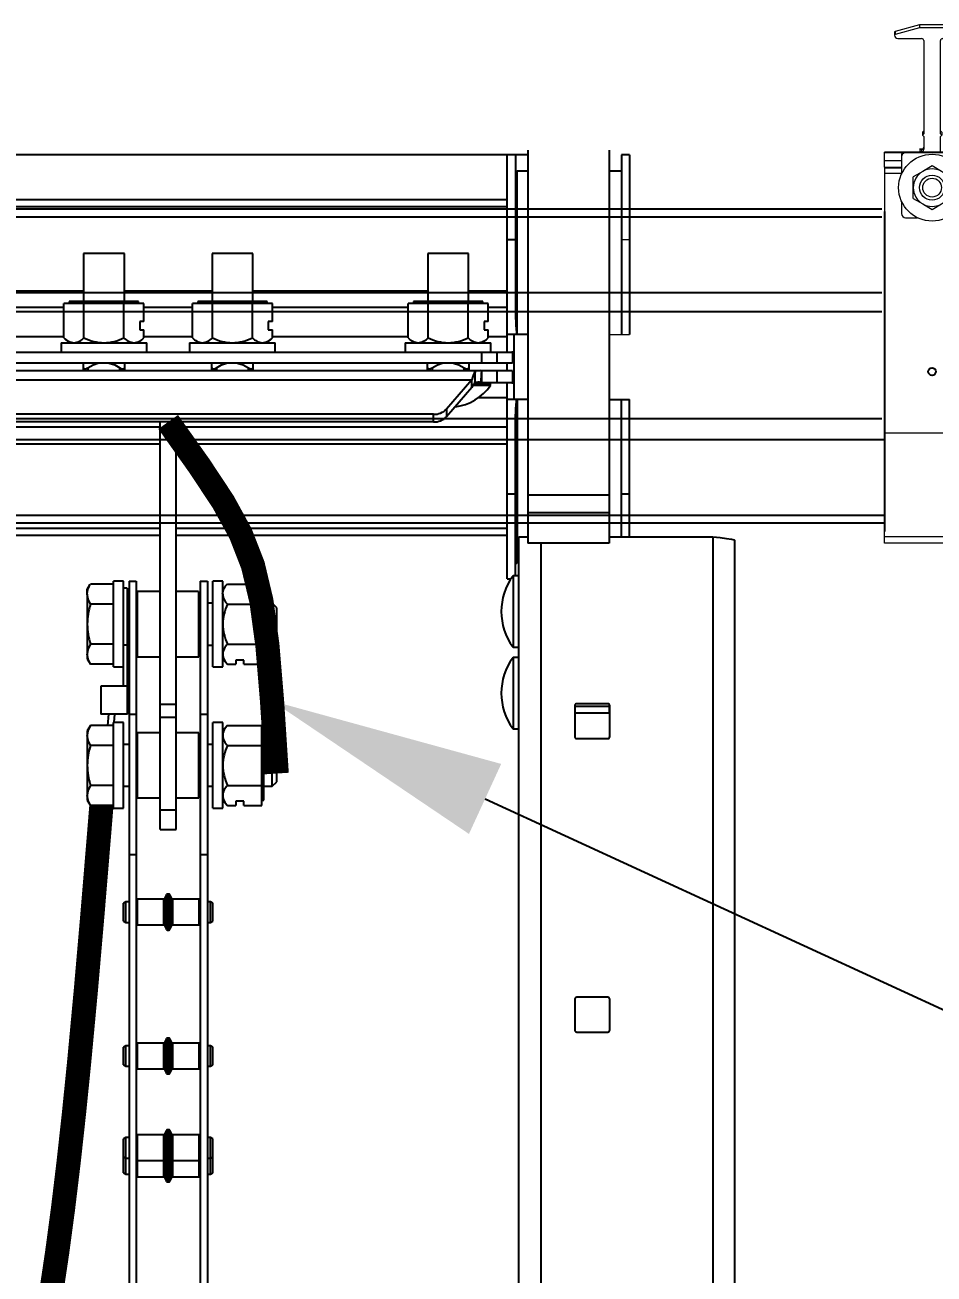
# Model space of a CAD drawing. Header units: feet. Extents: x 0.3 to 98.5, y -18.6 to 31.5.
# Drawn here: x 50.095 to 50.766, y -5.965 to -5.043 of the extents above; entities that cross this region are included whole.
import ezdxf
from ezdxf import colors
from ezdxf.entities.mleader import LeaderData, LeaderLine
from ezdxf.lldxf.tags import DXFTag
from ezdxf.math import Vec2, Vec3

# ---------------------------------------------------------------- set-up
doc = ezdxf.new("R2010")
doc.units = ezdxf.units.FT
doc.header["$MEASUREMENT"] = 0
for name, color, linetype in [('DETL-RACK-FADE', 8, 'Continuous'), ('G-ANNO-TEXT', 1, 'Continuous'), ('PV-CABL-G2', 104, 'G2')]:
    doc.layers.add(name, color=color, linetype=linetype)
doc.styles.add('NEI-A', font='arial.ttf')
tags = doc.linetypes.add('G2', pattern='A,0.176989,-0.056821,["G2",NEI-A,S=0.1,R=0,X=0,Y=-0.05],-0.243179,0.176989', length=0.653978).pattern_tags.tags
tags[6] = DXFTag(74, 10)

# ---------------------------------------------------------------- blocks, each defined once
blk = doc.blocks.new('CLAMP')
at = {"color": 3, "linetype": 'Continuous', "lineweight": 15}
for p, q in [((-0.01439587906901707, 0.1298962130334331), (-0.01439587906901707, 0.1287449907478617)), ((-0.004798626367520598, 0.1326443036068738), (-0.01417172662998567, 0.1301865137858691)), ((-0.004798626367520598, 0.1314930813212918), (-0.01417172662998567, 0.1290352915338548)), ((-0.01417172662998567, 0.1301865137858691), (-0.01417172662998567, 0.1290352915338548)), ((-0.004798626367520598, 0.1326443036068738), (-0.004798626367520598, 0.1314930813212918)), ((0.004798626333975875, 0.1326443036068738), (-0.004798626367520598, 0.1326443036068738)), ((0.004798626333975875, 0.1314930813212918), (-0.004798626367520598, 0.1314930813212918)), ((0.004798626333975875, 0.1326443036068738), (0.004798626333975875, 0.1314930813212918)), ((0.01417172659643384, 0.1301865137858691), (0.004798626333975875, 0.1326443036068738)), ((0.01417172659643384, 0.1290352915338548), (0.004798626333975875, 0.1314930813212918)), ((0.01417172659643384, 0.1301865137858691), (0.01417172659643384, 0.1290352915338548)), ((0.01439587903547235, 0.1298962130334331), (0.01439587903547235, 0.1287449907478617)), ((-0.01311624537995115, 0.127466574984636), (-0.003998855286706515, 0.127466574984636)), ((-0.003199084239422945, 0.1266675651116387), (-0.003199084239422945, 0.09098773627755463)), ((0.003199084239422945, 0.1242129183640124), (0.003199084239422945, 0.1266675651116387)), ((0.00399885528669941, 0.127466574984636), (0.01311624534640643, 0.127466574984636)), ((0.003199084239422944, 0.09098773624404183), (0.003199084239422945, 0.1242129183640124)), ((-0.003710937708337525, 0.09162684573262325), (-0.003698954095273876, 0.09163956448314892)), ((-0.003710937708337525, 0.09162684573262325), (-0.003710937708337525, 0.0904763699588429)), ((-0.003199084239422945, 0.09098773627755463), (-0.003710937708337525, 0.0904763699588429)), ((-0.003199084239422945, 0.09213895856312782), (-0.003698954095273876, 0.09163956448314892)), ((0.003199084205878222, 0.09213895856312782), (0.003698954061729154, 0.09163956448314892)), ((0.003199084205878222, 0.09098773627755463), (0.003710937674792802, 0.0904763699588429)), ((0.003710937674792802, 0.09162684573262325), (0.003698954061729154, 0.09163956448314892)), ((0.003710937674792802, 0.09162684573262325), (0.003710937674792802, 0.0904763699588429)), ((-0.003710937708337525, 0.0904763699588429), (-0.003199084239422945, 0.08996500367367943)), ((-0.003199084239422945, 0.08996500367367943), (-0.003199084239422945, 0.08509190809895273)), ((0.003710937674792802, 0.0904763699588429), (0.003199084205878222, 0.08996500367367943)), ((0.003199084239422945, 0.0839094949473349), (0.003199084239422944, 0.08996500370719224)), ((-0.01823478013619351, 0.08077331040825442), (-0.01823478013619351, 0.0839094949473349)), ((-0.0117214446394307, 0.082809807811282), (-0.0117214446394307, 0.08213670027835107)), ((-0.0117214446394307, 0.08213670027835107), (-0.0117214446394307, 0.07551346538764392)), ((-0.007181590635912727, 0.0839094949473349), (-0.01021542018382959, 0.08373198649400848)), ((-0.01021542018382959, 0.0839094949473349), (-0.01021542018382959, 0.08373198649400848)), ((-0.003548296680495611, 0.08509710985918062), (-0.004861600470757566, 0.08509710985918062)), ((-0.003549628450290498, 0.08509589193335643), (-0.004861600470757566, 0.08509589193335643)), ((-0.004861600470757566, 0.08479470389906574), (-0.00414776108799586, 0.08483907472967012)), ((-0.00414776108799586, 0.08408700340066133), (-0.004861600470757566, 0.08404523685576137)), ((-0.00414776108799586, 0.08483907472967012), (-0.00414776108799586, 0.08408700340066133)), ((0.01021542015028487, 0.08373198649400848), (0.007181590602368004, 0.0839094949473349)), ((0.01021542015028487, 0.0839094949473349), (0.01021542015028487, 0.08373198649400848)), ((0.01172144463941649, 0.082809807811282), (0.01172144463941649, 0.08213670027835107)), ((0.01172144463941649, 0.07551346538764392), (0.01172144463941649, 0.08213670027835107)), ((0.01823478013619351, 0.08077331040825442), (0.01823478013619351, 0.0839094949473349)), ((-0.01823478013619351, 0.0782353062522283), (-0.01823478013619351, 0.08077331040825442)), ((-0.01823478013619351, 0.08077331040825442), (-0.0117214446394307, 0.08077331040825442)), ((-0.01823478013619351, 0.0782353062522283), (-0.01823478013619351, 0.07778579264175)), ((-0.01823478013619351, 0.0782353062522283), (-0.0117214446394307, 0.0782353062522283)), ((-0.01823478013619351, 0.07778579264175), (-0.01823478013619351, 0.07583831357466764)), ((-0.0117214446394307, 0.07778579264175), (-0.01823478013619351, 0.07778579264175)), ((-0.003595770690420608, 0.07660791066810546), (-0.007191541364054643, 0.07453189148976946)), ((-1.677236127761716e-11, 0.0786839298128843), (-0.003595770690420608, 0.07660791066810546)), ((0.003595770656861674, 0.07660791066810546), (-1.677236127761716e-11, 0.0786839298128843)), ((0.007191541364047538, 0.07453189148976946), (0.003595770656861674, 0.07660791066810546)), ((0.01172144463941649, 0.08077331040825442), (0.01823478013619351, 0.08077331040825442)), ((0.01172144463941649, 0.0782353062522283), (0.01823478013619351, 0.0782353062522283)), ((0.01823478013619351, 0.07778579264175), (0.01172144463941649, 0.07778579264175)), ((0.01823478013619351, 0.0782353062522283), (0.01823478013619351, 0.08077331040825442)), ((0.01823478013619351, 0.0782353062522283), (0.01823478013619351, 0.07778579264175)), ((0.01823478013619351, 0.07778579264175), (0.01823478013619351, 0.07583831357466764)), ((-0.01823478013619351, 0.07583831357466764), (-0.01823478013619351, -0.02358258059671314)), ((-0.0117214446394307, 0.07583831357466764), (-0.01823478013619351, 0.07583831357466764)), ((-0.007191541364054643, 0.07037985313309925), (-0.007191541364054643, 0.07453189148976946)), ((0.007191541364047538, 0.07037985313309925), (0.007191541364047538, 0.07453189148976946)), ((0.01823478013619351, 0.07583831357466764), (0.01172144463941649, 0.07583831357466764)), ((0.01823478013619351, 0.07583831357466764), (0.01823478013619351, -0.02358258059671314)), ((-0.007191541364054643, 0.06622781480998441), (-0.007191541364054643, 0.07037985313309925)), ((0.007191541364047538, 0.06622781480998441), (0.007191541364047538, 0.07037985313309925)), ((-0.0117214446394307, 0.0652462409121135), (-0.0117214446394307, 0.06046379805403035)), ((-0.007191541364054643, 0.06622781480998441), (-0.003595770690420608, 0.06415179563165019)), ((-0.003595770690420608, 0.06415179563165019), (-1.677236127761716e-11, 0.06207577645331419)), ((-1.677236127761716e-11, 0.06207577645331419), (0.003595770656861674, 0.06415179563165019)), ((0.003595770656861674, 0.06415179563165019), (0.007191541364047538, 0.06622781480998441)), ((0.01172144463941649, 0.06046379805403035), (0.01172144463941649, 0.0652462409121135)), ((-0.01012190251133305, 0.05886577834159468), (-0.005583217748810654, 0.05886577834159468)), ((0.005583217748817759, 0.05886577834159468), (0.01012190251132594, 0.05886577834159468)), ((0.01823478013619351, -0.02358258059671314), (-0.01823478013619351, -0.02358258059671314)), ((-0.01823478013619351, -0.06326747562251), (-0.01823478013619351, -0.02358258059671314)), ((0.01823478013619351, -0.06326747562251), (0.01823478013619351, -0.02358258059671314)), ((0.01823478013619351, -0.06326747562251), (-0.01823478013619351, -0.06326747562251)), ((-0.01823478013619351, -0.06573478283980094), (-0.01823478013619351, -0.06326747562251)), ((0.01823478013619351, -0.06573478283980094), (-0.01823478013619351, -0.06573478283980094)), ((0.01823478013619351, -0.06573478283980094), (0.01823478013619351, -0.06326747562251))]:
    blk.add_line(p, q, dxfattribs=at)
at = {"color": 3}
for p, q in [((-0.01823478013619351, 0.0839094949473349), (0.01823478013619351, 0.0839094949473349)), ((-0.01823478013619351, 0.06120492388741638), (-0.01823478013619351, -0.06120492388741638))]:
    blk.add_line(p, q, dxfattribs=at)
at = {"color": 3, "linetype": 'Continuous', "lineweight": 15}
for radius in [0.01279633693693193, 0.004798626351348265, 0.003598969763508833]:
    blk.add_circle((-1.677236127761716e-11, 0.07037985313309925), radius, dxfattribs=at)
at = {"color": 3}
blk.add_circle((0, 0), 0.001468251009832691, dxfattribs=at)
at = {"color": 3, "linetype": 'Continuous', "lineweight": 15}
for centre, radius, start, end in [((-0.01409569419036316, 0.1298961174420832), 0.0003001849005565807, 104.6720091426993, 179.9817583273999), ((0.01409569415680423, 0.1298961174420832), 0.0003001849005603722, 0.01824167080079556, 75.32799085330021), ((-0.01409569419036316, 0.1287448951565118), 0.0003001849005798663, 104.6720091452997, 179.9817583237994), ((-0.01311685405767449, 0.128745599995975), 0.001279025164742439, 180.0272924107003, 270.0272664350998), ((-0.003998474867319857, 0.1266671843231819), 0.0007993907279524112, 0.02729241099994475, 90.02726643579999), ((0.003998474867312751, 0.1266671843231819), 0.0007993907279628461, 89.97273356550035, 179.972707589), ((0.01311685402411555, 0.128745599995975), 0.001279025164714322, 269.9727335644997, 359.9727075900991), ((0.01409569415680423, 0.1287448951565118), 0.0003001849005614123, 0.01824167260012449, 75.32799085369959), ((-0.01033500993772307, 0.08289541565966196), 0.001389075205851073, 133.1103241237991, 183.5333432729001), ((-0.01012276951050595, 0.0821359982573), 0.001598675271910271, 93.32241776470013, 179.9748391512997), ((-0.004206123688323515, 0.08509235032221696), 0.001007039541364204, 273.3224177638996, 359.9748391507998), ((0.01012276951051305, 0.0821359982573), 0.001598675271928054, 0.02516084899986749, 86.6775822356), ((0.0101859501635424, 0.08283448584924358), 0.001535692774013485, 359.0792370251004, 44.42826549430035), ((-1.677236127761716e-11, 0.07037985313309925), 0.007191541358559756, 119.9999999999995, 180), ((-1.677236127761716e-11, 0.07037985313309925), 0.007191541358559756, 60.00000000000048, 119.9999999999995), ((-1.677236127761716e-11, 0.07037985313309925), 0.007191541358563615, 0, 60.00000000000048), ((-1.677236127761716e-11, 0.07037985313309925), 0.007191541358554086, 180, 239.9999999999004), ((-1.677236127761716e-11, 0.07037985313309925), 0.007191541358563615, 299.9999999999994, 0), ((-1.677236127761716e-11, 0.07037985313309925), 0.007191541358554992, 239.9999999999004, 299.9999999999994), ((-0.01012266338362977, 0.06046455963093678), 0.001598781455914351, 180.0272924109999, 270.0272664354999), ((0.01012266335008505, 0.06046455963093678), 0.001598781455935221, 269.9727335655003, 359.9727075887004)]:
    blk.add_arc(centre, radius, start, end, dxfattribs=at)
blk.add_ellipse((-0.004206669824004194, 0.08590663954596067), major_axis=(0, 0.001069394072090679), ratio=0.9422023292000001, start_param=3.200091272179716, end_param=4.712388980384703, dxfattribs=at)

msp = doc.modelspace()

# ---------------------------------------------------------------- linework, layer by layer
for p, q in [((50.46644343944826, -5.135123599633156), (50.46644343944826, -5.425338778460928)), ((50.52665506930147, -5.135123599633156), (50.52665506930147, -5.425338778460928)), ((49.93556974147808, -5.13837338430822), (50.46644343944826, -5.13837338430822)), ((50.45741169842029, -5.13867722334693), (50.45139055498509, -5.13867722334693)), ((50.45139055498509, -5.283553825228468), (50.45139055498509, -5.13867722334693)), ((50.45741169842029, -5.13867722334693), (50.45741169842029, -5.256900171772452)), ((50.54170795376464, -5.13867722334693), (50.53568681032943, -5.13867722334693)), ((50.53568681032943, -5.13867722334693), (50.53568681032943, -5.271142702360843)), ((50.54170795376464, -5.13867722334693), (50.54170795376464, -5.271142702360843)), ((50.46644343944826, -5.150719622343017), (50.45861593400738, -5.150719622343017)), ((50.45861593400738, -5.271142702360843), (50.45861593400738, -5.150719622343017)), ((50.53568681032943, -5.150719622343017), (50.52665506930147, -5.150719622343017)), ((49.95062262594124, -5.171629917993807), (50.45139055498509, -5.171629917993807)), ((49.95062262594124, -5.176629950082651), (50.45139055498509, -5.176629950082651)), ((50.45741169842029, -5.201297334436866), (50.45139055498509, -5.201297334436866)), ((50.13854297663922, -5.211431460681363), (50.13854297663922, -5.246953007917067)), ((50.16864878006575, -5.211431460681363), (50.13854297663922, -5.211431460681363)), ((50.16864878006575, -5.246953007917067), (50.16864878006575, -5.211431460681363)), ((50.2333644066106, -5.211431460681363), (50.2333644066106, -5.246953007917067)), ((50.26347021003714, -5.211431460681363), (50.2333644066106, -5.211431460681363)), ((50.26347021003714, -5.246953007917067), (50.26347021003714, -5.211431460681363)), ((50.39266441218255, -5.211431460681363), (50.39266441218255, -5.246953007917067)), ((50.42277022135912, -5.211431460681363), (50.39266441218255, -5.211431460681363)), ((50.42277022135912, -5.246953007917067), (50.42277022135912, -5.211431460681363)), ((50.0093487744938, -5.239052474156246), (50.13854297663922, -5.239052474156246)), ((50.1280179860133, -5.246953007917067), (50.1280179860133, -5.248446214389769)), ((50.17917377069168, -5.246953007917067), (50.1280179860133, -5.246953007917067)), ((50.16864878006575, -5.239052474156246), (50.2333644066106, -5.239052474156246)), ((50.17917377069168, -5.248446214389769), (50.17917377069168, -5.246953007917067)), ((50.22283941598468, -5.246953007917067), (50.22283941598468, -5.248446214389769)), ((50.27399520066306, -5.246953007917067), (50.22283941598468, -5.246953007917067)), ((50.26347021003714, -5.239052474156246), (50.39266441218255, -5.239052474156246)), ((50.27399520066306, -5.248446214389769), (50.27399520066306, -5.246953007917067)), ((50.38213942155663, -5.246953007917067), (50.38213942155663, -5.248446214389769)), ((50.43329521198505, -5.246953007917067), (50.38213942155663, -5.246953007917067)), ((50.42277022135912, -5.239052474156246), (50.45139055498509, -5.239052474156246)), ((50.43329521198505, -5.248446214389769), (50.43329521198505, -5.246953007917067)), ((50.02383067472812, -5.251123583077256), (50.12406106490484, -5.251123583077256)), ((50.12406106490484, -5.273735069717942), (50.12406106490484, -5.248446214389769)), ((50.18313068030007, -5.248446214389769), (50.12406106490484, -5.248446214389769)), ((50.13882847162867, -5.273735069717942), (50.13882847162867, -5.248446214389769)), ((50.16836327932627, -5.273735069717942), (50.16836327932627, -5.248446214389769)), ((50.18313068030007, -5.26169289784824), (50.18313068030007, -5.248446214389769)), ((50.18313068030007, -5.251123583077256), (50.2188825063763, -5.251123583077256)), ((50.2188825063763, -5.273735069717942), (50.2188825063763, -5.248446214389769)), ((50.2779521160215, -5.248446214389769), (50.2188825063763, -5.248446214389769)), ((50.23364990160006, -5.273735069717942), (50.23364990160006, -5.248446214389769)), ((50.26318471504771, -5.273735069717942), (50.26318471504771, -5.248446214389769)), ((50.2779521160215, -5.26169289784824), (50.2779521160215, -5.248446214389769)), ((50.2779521160215, -5.251123583077256), (50.3781825061982, -5.251123583077256)), ((50.3781825061982, -5.273735069717942), (50.3781825061982, -5.248446214389769)), ((50.43725212159342, -5.248446214389769), (50.3781825061982, -5.248446214389769)), ((50.39294990717199, -5.273735069717942), (50.39294990717199, -5.248446214389769)), ((50.42248472061964, -5.273735069717942), (50.42248472061964, -5.248446214389769)), ((50.43725212159342, -5.26169289784824), (50.43725212159342, -5.248446214389769)), ((50.43725212159342, -5.251123583077256), (50.45139055498509, -5.251123583077256)), ((50.18313068030007, -5.26169289784824), (50.18012009995742, -5.26169289784824)), ((50.18012009995742, -5.26169289784824), (50.18012009995742, -5.267714097346284)), ((50.2779521160215, -5.26169289784824), (50.2749415299288, -5.26169289784824)), ((50.2749415299288, -5.26169289784824), (50.2749415299288, -5.267714097346284)), ((50.43725212159342, -5.26169289784824), (50.43424153550075, -5.26169289784824)), ((50.43424153550075, -5.26169289784824), (50.43424153550075, -5.267714097346284)), ((50.02383067472812, -5.272742840797559), (50.12406106490484, -5.272742840797559)), ((50.12406106490484, -5.273735069717942), (50.1280179860133, -5.277347924542589)), ((50.17917377069168, -5.277347924542589), (50.18313068030007, -5.273735069717942)), ((50.18012009995742, -5.267714097346284), (50.18313068030007, -5.267714097346284)), ((50.18313068030007, -5.273735069717942), (50.18313068030007, -5.267714097346284)), ((50.18313068030007, -5.272742840797559), (50.2188825063763, -5.272742840797559)), ((50.2188825063763, -5.273735069717942), (50.22283941598468, -5.277347924542589)), ((50.27399520066306, -5.277347924542589), (50.2779521160215, -5.273735069717942)), ((50.2749415299288, -5.267714097346284), (50.2779521160215, -5.267714097346284)), ((50.2779521160215, -5.273735069717942), (50.2779521160215, -5.267714097346284)), ((50.2779521160215, -5.272742840797559), (50.3781825061982, -5.272742840797559)), ((50.3781825061982, -5.273735069717942), (50.38213942155663, -5.277347924542589)), ((50.43329521198505, -5.277347924542589), (50.43725212159342, -5.273735069717942)), ((50.43424153550075, -5.267714097346284), (50.43725212159342, -5.267714097346284)), ((50.43725212159342, -5.273735069717942), (50.43725212159342, -5.267714097346284)), ((50.43725212159342, -5.272742840797559), (50.45139055498509, -5.272742840797559)), ((50.46644343944826, -5.271142702360843), (50.45139055498509, -5.271142702360843)), ((50.45620746858325, -5.271142702360843), (50.45620746858325, -5.319312071218814)), ((50.45512803175653, -5.284573184251647), (49.9468851491698, -5.284573184251647)), ((50.12197273843123, -5.277347924542589), (50.12197273843123, -5.284573184251647)), ((50.12197273843123, -5.277347924542589), (50.1852190125237, -5.277347924542589)), ((50.1852190125237, -5.284573184251647), (50.1852190125237, -5.277347924542589)), ((50.21679417415265, -5.277347924542589), (50.21679417415265, -5.284573184251647)), ((50.21679417415265, -5.277347924542589), (50.28004043674506, -5.277347924542589)), ((50.28004043674506, -5.284573184251647), (50.28004043674506, -5.277347924542589)), ((50.37609416822453, -5.277347924542589), (50.37609416822453, -5.284573184251647)), ((50.37609416822453, -5.277347924542589), (50.43934044231701, -5.277347924542589)), ((50.43252420703752, -5.292492256125417), (50.43252420703752, -5.284573184251647)), ((50.43934044231701, -5.284573184251647), (50.43934044231701, -5.277347924542589)), ((50.44361114283724, -5.284573184251647), (50.44361114283724, -5.292492256125417)), ((50.45512803175653, -5.283553825228468), (50.45512803175653, -5.292492256125417)), ((50.45512803175653, -5.292492256125417), (49.9468851491698, -5.292492256125417)), ((50.13842255365552, -5.297962743143115), (50.13842255365552, -5.292492256125417)), ((50.16876919729943, -5.292492256125417), (50.16876919729943, -5.297962743143115)), ((50.2332439836269, -5.297962743143115), (50.2332439836269, -5.292492256125417)), ((50.26359063302084, -5.292492256125417), (50.26359063302084, -5.297962743143115)), ((50.39254398344882, -5.297962743143115), (50.39254398344882, -5.292492256125417)), ((50.42289063284277, -5.292492256125417), (50.42289063284277, -5.297962743143115)), ((50.45139055498509, -5.297962743143115), (50.45139055498509, -5.292492256125417)), ((50.45512803175653, -5.297962743143115), (49.9468851491698, -5.297962743143115)), ((50.14179440294927, -5.295851006839376), (50.14179440294927, -5.297962743143115)), ((50.1653973537557, -5.297962743143115), (50.1653973537557, -5.295851006839376)), ((50.23661583292068, -5.295851006839376), (50.23661583292068, -5.297962743143115)), ((50.26021878372708, -5.297962743143115), (50.26021878372708, -5.295851006839376)), ((50.39591583274258, -5.295851006839376), (50.39591583274258, -5.297962743143115)), ((50.41951878354899, -5.297962743143115), (50.41951878354899, -5.295851006839376)), ((50.43252420703752, -5.306584900550599), (50.43252420703752, -5.297962743143115)), ((50.44361114283724, -5.297962743143115), (50.44361114283724, -5.306584900550599)), ((50.45512803175653, -5.297962743143115), (50.45512803175653, -5.307675470882646)), ((49.97677034675225, -5.304755301215842), (50.42524283992413, -5.304755301215842)), ((50.42524283992413, -5.304755301215842), (50.4064695620436, -5.326297241090066)), ((50.42524283992413, -5.310412072118519), (50.4064695620436, -5.331954011992744)), ((50.42524283992413, -5.310412072118519), (50.42524283992413, -5.304755301215842)), ((50.43902736440951, -5.308945090118092), (50.42625298307865, -5.308945090118092)), ((50.43902736440951, -5.307769969833403), (50.42702958281026, -5.307769969833403)), ((50.43198981028159, -5.306584900550599), (50.45512803175653, -5.306584900550599)), ((50.43902736440951, -5.308945090118092), (50.43902736440951, -5.307769969833403)), ((50.45139055498509, -5.451777663795925), (50.45139055498509, -5.307675470882646)), ((50.43030724653019, -5.317711932782098), (50.45139055498509, -5.317711932782098)), ((50.46644343944826, -5.319312071218814), (50.45139055498509, -5.319312071218814)), ((50.45861593400738, -5.319312071218814), (50.45861593400738, -5.439735264799836)), ((50.52665506930147, -5.319312071218814), (50.54170795376464, -5.319312071218814)), ((50.53568681032943, -5.420621224030642), (50.53568681032943, -5.319312071218814)), ((50.54170795376464, -5.420621224030642), (50.54170795376464, -5.319312071218814)), ((50.39696289687207, -5.330165782722549), (50.00505028980431, -5.330165782722549)), ((50.39696289687207, -5.335822555062732), (50.39696289687207, -5.330165782722549)), ((50.4064695620436, -5.326297241090066), (50.4064695620436, -5.331954011992744)), ((49.95062262594124, -5.339331304065594), (50.19498542977786, -5.339331304065594)), ((50.39696289687207, -5.335822555062732), (50.00505028980431, -5.335822555062732)), ((50.19498542977786, -5.636710023163888), (50.19498542977786, -5.335822555062732)), ((50.20702775114847, -5.636710023163888), (50.20702775114847, -5.335822555062732)), ((50.20702775114847, -5.339331304065594), (50.45139055498509, -5.339331304065594)), ((50.45741169842029, -5.449513665126991), (50.45741169842029, -5.333554713932889)), ((49.95062262594124, -5.351899770891874), (50.19498542977786, -5.351899770891874)), ((50.20702775114847, -5.351899770891874), (50.45139055498509, -5.351899770891874)), ((50.45741169842029, -5.389157552705981), (50.45139055498509, -5.389157552705981)), ((50.46644343944826, -5.389689839199063), (50.52665506930147, -5.389689839199063)), ((50.54170795376464, -5.389157552705981), (50.53568681032943, -5.389157552705981)), ((50.52665506930147, -5.403008186781662), (50.46644343944826, -5.403008186781662)), ((49.95062262594124, -5.414322294965471), (50.19498542977786, -5.414322294965471)), ((49.95062262594124, -5.419528278934122), (50.19498542977786, -5.419528278934122)), ((50.20702775114847, -5.414322294965471), (50.45139055498509, -5.414322294965471)), ((50.20702775114847, -5.419528278934122), (50.45139055498509, -5.419528278934122)), ((50.4599405983282, -5.974528034272868), (50.4599405983282, -5.420621224030642)), ((50.4599405983282, -5.420621224030642), (50.46644343944826, -5.420621224030642)), ((50.52665506930147, -5.420621224030642), (50.60309972655814, -5.420621224030642)), ((50.60309972655814, -5.420621224030642), (50.60309972655814, -6.008230833927433)), ((50.61935684085834, -6.018197667215157), (50.61935684085834, -5.42332210461138)), ((50.52665506930147, -5.425338778460928), (50.46644343944826, -5.425338778460928)), ((50.47619774137858, -5.425338778460928), (50.47619774137858, -5.975359187461862)), ((50.45861593400738, -5.439735264799836), (50.4599405983282, -5.439735264799836)), ((50.4599405983282, -5.449513665126991), (50.45564870317885, -5.449513665126991)), ((50.45564870317885, -5.449513665126991), (50.45564870317885, -5.502210914884614)), ((50.14327317100247, -5.455593417231778), (50.14098864758348, -5.459550354152828)), ((50.14098864758348, -5.459550354152828), (50.14098864758348, -5.462977152218883)), ((50.16073346583988, -5.455593417231778), (50.14360576748543, -5.455593417231778)), ((50.16795885636224, -5.453505079258095), (50.16073346583988, -5.453505079258095)), ((50.16073346583988, -5.51675140797591), (50.16073346583988, -5.453505079258095)), ((50.17075726320563, -5.458635215952137), (50.16762625987928, -5.458635215952137)), ((50.16795885636224, -5.530910517056045), (50.16795885636224, -5.453505079258095)), ((50.17108985968859, -5.551623227127996), (50.17108985968859, -5.458635215952137)), ((50.17208605900817, -5.453516721641533), (50.1773012315328, -5.453516721641533)), ((50.17208605900817, -5.453516721641533), (50.17208605900817, -6.686502289827382)), ((50.1773012315328, -5.453516721641533), (50.1773012315328, -6.688090841943504)), ((50.22471194939352, -5.453516721641533), (50.2299271276682, -5.453516721641533)), ((50.22471194939352, -5.453516721641533), (50.22471194939352, -6.688860277131463)), ((50.2299271276682, -5.453516721641533), (50.2299271276682, -6.687413812693546)), ((50.24127972083648, -5.453505079258095), (50.23405433031412, -5.453505079258095)), ((50.23405433031412, -5.51675140797591), (50.23405433031412, -5.453505079258095)), ((50.24455981961469, -5.455593417231778), (50.24094712435352, -5.459550354152828)), ((50.24127972083648, -5.51675140797591), (50.24127972083648, -5.453505079258095)), ((50.24489241609766, -5.455593417231778), (50.27018128867593, -5.455593417231778)), ((50.27018128867593, -5.514663068564726), (50.27018128867593, -5.455593417231778)), ((50.27167453827391, -5.459550354152828), (50.27018128867593, -5.459550354152828)), ((50.27167453827391, -5.510706131643676), (50.27167453827391, -5.459550354152828)), ((50.45139055498509, -5.451777663795925), (50.45407454483792, -5.451777663795925)), ((50.14132124406645, -5.462977152218883), (50.14132124406645, -5.510706131643676)), ((50.1946528332949, -5.461043671313707), (50.17803442704343, -5.461043671313707)), ((50.17836702352639, -5.509212928045988), (50.17836702352639, -5.461043671313707)), ((50.22331356091698, -5.461043671313707), (50.2066951546655, -5.461043671313707)), ((50.22364615739994, -5.509212928045988), (50.22364615739994, -5.461043671313707)), ((50.16073346583988, -5.470360887205988), (50.14360576748543, -5.470360887205988)), ((50.17208605900817, -5.469665942284376), (50.17108985968859, -5.469665942284376)), ((50.17836702352639, -5.469665942284376), (50.1773012315328, -5.469665942284376)), ((50.22471194939352, -5.469665942284376), (50.22364615739994, -5.469665942284376)), ((50.23405433031412, -5.469665942284376), (50.2299271276682, -5.469665942284376)), ((50.24489241609766, -5.470360887205988), (50.27018128867593, -5.470360887205988)), ((50.27773666220879, -5.469665942284376), (50.27167453827391, -5.469665942284376)), ((50.28115668529605, -5.473085958184111), (50.27773666220879, -5.469665942284376)), ((50.27773666220879, -5.500590657075319), (50.27773666220879, -5.469665942284376)), ((50.28115668529605, -5.497170641175584), (50.28115668529605, -5.473085958184111)), ((50.27773666220879, -5.500590657075319), (50.28115668529605, -5.497170641175584)), ((50.16073346583988, -5.499895712153707), (50.14360576748543, -5.499895712153707)), ((50.16795885636224, -5.500435798569308), (50.17108985968859, -5.500435798569308)), ((50.17108985968859, -5.500590657075319), (50.17208605900817, -5.500590657075319)), ((50.1773012315328, -5.500590657075319), (50.17836702352639, -5.500590657075319)), ((50.22364615739994, -5.500590657075319), (50.22471194939352, -5.500590657075319)), ((50.2299271276682, -5.500590657075319), (50.23405433031412, -5.500590657075319)), ((50.24489241609766, -5.499895712153707), (50.27018128867593, -5.499895712153707)), ((50.27167453827391, -5.500590657075319), (50.27773666220879, -5.500590657075319)), ((50.45564870317885, -5.502210914884614), (50.4599405983282, -5.502210914884614)), ((50.14132124406645, -5.510706131643676), (50.14360576748543, -5.514663068564726)), ((50.16073346583988, -5.514663068564726), (50.14360576748543, -5.514663068564726)), ((50.17836702352639, -5.509212928045988), (50.19498542977786, -5.509212928045988)), ((50.20702775114847, -5.509212928045988), (50.22364615739994, -5.509212928045988)), ((50.24127972083648, -5.510706131643676), (50.24489241609766, -5.514663068564726)), ((50.24489241609766, -5.514663068564726), (50.25091357678296, -5.514663068564726)), ((50.25693473746828, -5.511652469534457), (50.25091357678296, -5.511652469534457)), ((50.25091357678296, -5.511652469534457), (50.25091357678296, -5.514663068564726)), ((50.25693473746828, -5.514663068564726), (50.25693473746828, -5.511652469534457)), ((50.25693473746828, -5.514663068564726), (50.27018128867593, -5.514663068564726)), ((50.27018128867593, -5.510706131643676), (50.27167453827391, -5.510706131643676)), ((50.4599405983282, -5.509725319417852), (50.45564870317885, -5.509725319417852)), ((50.45564870317885, -5.509725319417852), (50.45564870317885, -5.56242245561228)), ((50.16073346583988, -5.51675140797591), (50.16795885636224, -5.51675140797591)), ((50.23405433031412, -5.51675140797591), (50.24127972083648, -5.51675140797591)), ((50.15134045586081, -5.530910517056045), (50.15134045586081, -5.551623227127996)), ((50.17108985968859, -5.530910517056045), (50.15134045586081, -5.530910517056045)), ((50.17108985968859, -5.551623227127996), (50.15134045586081, -5.551623227127996)), ((50.15652411244342, -5.559897005725395), (50.15720031656335, -5.551623227127996)), ((50.16119509015245, -5.557808666314207), (50.1617004894817, -5.551623227127996)), ((50.1773012315328, -5.551861167890207), (50.17208605900817, -5.551861167890207)), ((50.19498542977786, -5.54431533941551), (50.20702775114847, -5.54431533941551)), ((50.2299271276682, -5.551861167890207), (50.22471194939352, -5.551861167890207)), ((50.50125334653562, -5.54533627969832), (50.50125334653562, -5.568201531197628)), ((50.52665506930147, -5.546043659070696), (50.50125334653562, -5.546043659070696)), ((50.50125334653562, -5.550657333368067), (50.52665506930147, -5.550657333368067)), ((50.52556367815193, -5.543891114768323), (50.50269842234007, -5.543891114768323)), ((50.52665506930147, -5.544389037614531), (50.52665506930147, -5.550657333368067)), ((50.52665506930147, -5.548116171510456), (50.52700873095623, -5.548116171510456)), ((50.52700873095623, -5.568201531197628), (50.52700873095623, -5.54533627969832)), ((50.14360576748543, -5.559897005725395), (50.14132124406645, -5.563853942646444)), ((50.16073346583988, -5.559897005725395), (50.14360576748543, -5.559897005725395)), ((50.16795885636224, -5.557808666314207), (50.16073346583988, -5.557808666314207)), ((50.16073346583988, -5.621054996469534), (50.16073346583988, -5.557808666314207)), ((50.16795885636224, -5.621054996469534), (50.16795885636224, -5.557808666314207)), ((50.19498542977786, -5.553795889365444), (50.20702775114847, -5.553795889365444)), ((50.24127972083648, -5.557808666314207), (50.23405433031412, -5.557808666314207)), ((50.23405433031412, -5.621054996469534), (50.23405433031412, -5.557808666314207)), ((50.24127972083648, -5.621054996469534), (50.24127972083648, -5.557808666314207)), ((50.24489241609766, -5.559897005725395), (50.24127972083648, -5.563853942646444)), ((50.24489241609766, -5.559897005725395), (50.27018128867593, -5.559897005725395)), ((50.27018128867593, -5.618966657058342), (50.27018128867593, -5.559897005725395)), ((50.14132124406645, -5.563853942646444), (50.14132124406645, -5.615009720137293)), ((50.19498542977786, -5.56534714768164), (50.17836702352639, -5.56534714768164)), ((50.17836702352639, -5.613516515102098), (50.17836702352639, -5.56534714768164)), ((50.22364615739994, -5.56534714768164), (50.20702775114847, -5.56534714768164)), ((50.22364615739994, -5.613516515102098), (50.22364615739994, -5.56534714768164)), ((50.27167453827391, -5.563853942646444), (50.27018128867593, -5.563853942646444)), ((50.27167453827391, -5.615009720137293), (50.27167453827391, -5.563853942646444)), ((50.45564870317885, -5.56242245561228), (50.4599405983282, -5.56242245561228)), ((50.50269842234007, -5.569646582564438), (50.52556367815193, -5.569646582564438)), ((50.16073346583988, -5.574664474262098), (50.14360576748543, -5.574664474262098)), ((50.17208605900817, -5.573969530777992), (50.16795885636224, -5.573969530777992)), ((50.17836702352639, -5.573969530777992), (50.1773012315328, -5.573969530777992)), ((50.22471194939352, -5.573969530777992), (50.22364615739994, -5.573969530777992)), ((50.23405433031412, -5.573969530777992), (50.2299271276682, -5.573969530777992)), ((50.24489241609766, -5.574664474262098), (50.27018128867593, -5.574664474262098)), ((50.27773666220879, -5.573969530777992), (50.27167453827391, -5.573969530777992)), ((50.28115668529605, -5.577389545240221), (50.27773666220879, -5.573969530777992)), ((50.27773666220879, -5.604894133443253), (50.27773666220879, -5.573969530777992)), ((50.28115668529605, -5.60147411610601), (50.28115668529605, -5.577389545240221)), ((50.16073346583988, -5.604199300647325), (50.14360576748543, -5.604199300647325)), ((50.16795885636224, -5.604894133443253), (50.17208605900817, -5.604894133443253)), ((50.1773012315328, -5.604894133443253), (50.17836702352639, -5.604894133443253)), ((50.22364615739994, -5.604894133443253), (50.22471194939352, -5.604894133443253)), ((50.2299271276682, -5.604894133443253), (50.23405433031412, -5.604894133443253)), ((50.24489241609766, -5.604199300647325), (50.27018128867593, -5.604199300647325)), ((50.27167453827391, -5.604894133443253), (50.27773666220879, -5.604894133443253)), ((50.27773666220879, -5.604894133443253), (50.28115668529605, -5.60147411610601)), ((50.14132124406645, -5.615009720137293), (50.14360576748543, -5.618966657058342)), ((50.17836702352639, -5.613516515102098), (50.19498542977786, -5.613516515102098)), ((50.20702775114847, -5.613516515102098), (50.22364615739994, -5.613516515102098)), ((50.24127972083648, -5.615009720137293), (50.24489241609766, -5.618966657058342)), ((50.25693473746828, -5.615956058028074), (50.25091357678296, -5.615956058028074)), ((50.25091357678296, -5.615956058028074), (50.25091357678296, -5.618966657058342)), ((50.25693473746828, -5.618966657058342), (50.25693473746828, -5.615956058028074)), ((50.27018128867593, -5.615009720137293), (50.27167453827391, -5.615009720137293)), ((50.16073346583988, -5.618966657058342), (50.14360576748543, -5.618966657058342)), ((50.16073346583988, -5.621054996469534), (50.16795885636224, -5.621054996469534)), ((50.19498542977786, -5.622259168806231), (50.20702775114847, -5.622259168806231)), ((50.23405433031412, -5.621054996469534), (50.24127972083648, -5.621054996469534)), ((50.24489241609766, -5.618966657058342), (50.25091357678296, -5.618966657058342)), ((50.25693473746828, -5.618966657058342), (50.27018128867593, -5.618966657058342)), ((50.19498542977786, -5.636710023163888), (50.20702775114847, -5.636710023163888)), ((50.17208605900817, -5.65527889161149), (50.1773012315328, -5.65527889161149)), ((50.22471194939352, -5.65527889161149), (50.2299271276682, -5.65527889161149)), ((50.16984750711927, -5.690167552616186), (50.16796891317352, -5.691130506670705)), ((50.17208605900817, -5.690167552616186), (50.16984750711927, -5.690167552616186)), ((50.16984750711927, -5.705339012864302), (50.16984750711927, -5.690167552616186)), ((50.19769243702093, -5.688271147936902), (50.17802377518507, -5.688271147936902)), ((50.17802377518507, -5.688271147936902), (50.17802377518507, -5.707235417543581)), ((50.19769243702093, -5.707235417543581), (50.19769243702093, -5.688271147936902)), ((50.19973216419843, -5.684903808108112), (50.19836037259047, -5.687845567718961)), ((50.19836037259047, -5.687845567718961), (50.19836037259047, -5.707660884198333)), ((50.19973216419843, -5.710602757372376), (50.19973216419843, -5.684903808108112)), ((50.20161308115836, -5.684478226452658), (50.20040010551802, -5.684478226452658)), ((50.20040010551802, -5.711028225464636), (50.20040010551802, -5.684478226452658)), ((50.20161308115836, -5.711028225464636), (50.20161308115836, -5.684478226452658)), ((50.20365281408588, -5.687845567718961), (50.20228102247793, -5.684903808108112)), ((50.20228102247793, -5.710602757372376), (50.20228102247793, -5.684903808108112)), ((50.20365281408588, -5.707660884198333), (50.20365281408588, -5.687845567718961)), ((50.22398941149129, -5.688271147936902), (50.20432074965545, -5.688271147936902)), ((50.20432074965545, -5.688271147936902), (50.20432074965545, -5.707235417543581)), ((50.22398941149129, -5.707235417543581), (50.22398941149129, -5.688271147936902)), ((50.23216567380704, -5.690167552616186), (50.2299271276682, -5.690167552616186)), ((50.23404427350285, -5.691130506670705), (50.23216567380704, -5.690167552616186)), ((50.23216567380704, -5.705339012864302), (50.23216567380704, -5.690167552616186)), ((50.16796891317352, -5.704375946684097), (50.16796891317352, -5.691130506670705)), ((50.23404427350285, -5.704375946684097), (50.23404427350285, -5.691130506670705)), ((50.16796891317352, -5.704375946684097), (50.16984750711927, -5.705339012864302)), ((50.16984750711927, -5.705339012864302), (50.17208605900817, -5.705339012864302)), ((50.17802377518507, -5.707235417543581), (50.19769243702093, -5.707235417543581)), ((50.19836037259047, -5.707660884198333), (50.19973216419843, -5.710602757372376)), ((50.20228102247793, -5.710602757372376), (50.20365281408588, -5.707660884198333)), ((50.20432074965545, -5.707235417543581), (50.22398941149129, -5.707235417543581)), ((50.2299271276682, -5.705339012864302), (50.23216567380704, -5.705339012864302)), ((50.23216567380704, -5.705339012864302), (50.23404427350285, -5.704375946684097)), ((50.20040010551802, -5.711028225464636), (50.20161308115836, -5.711028225464636)), ((50.50125334653562, -5.762097982431385), (50.50125334653562, -5.784963233930693)), ((50.52556367815193, -5.760652929627069), (50.50269842234007, -5.760652929627069)), ((50.52700873095623, -5.784963233930693), (50.52700873095623, -5.762097982431385)), ((50.19973216419843, -5.791194454895839), (50.19836037259047, -5.794136214506688)), ((50.19973216419843, -5.816893404160107), (50.19973216419843, -5.791194454895839)), ((50.20161308115836, -5.790768986803576), (50.20040010551802, -5.790768986803576)), ((50.20040010551802, -5.817318985815559), (50.20040010551802, -5.790768986803576)), ((50.20161308115836, -5.817318985815559), (50.20161308115836, -5.790768986803576)), ((50.20365281408588, -5.794136214506688), (50.20228102247793, -5.791194454895839)), ((50.20228102247793, -5.816893404160107), (50.20228102247793, -5.791194454895839)), ((50.16984750711927, -5.796458199403917), (50.16796891317352, -5.797421265584116)), ((50.16796891317352, -5.810666593471824), (50.16796891317352, -5.797421265584116)), ((50.17208605900817, -5.796458199403917), (50.16984750711927, -5.796458199403917)), ((50.16984750711927, -5.811629659652029), (50.16984750711927, -5.796458199403917)), ((50.19769243702093, -5.794561794724634), (50.17802377518507, -5.794561794724634)), ((50.17802377518507, -5.794561794724634), (50.17802377518507, -5.813526064331311)), ((50.19769243702093, -5.813526064331311), (50.19769243702093, -5.794561794724634)), ((50.19836037259047, -5.794136214506688), (50.19836037259047, -5.813951644549258)), ((50.20365281408588, -5.813951644549258), (50.20365281408588, -5.794136214506688)), ((50.22398941149129, -5.794561794724634), (50.20432074965545, -5.794561794724634)), ((50.20432074965545, -5.794561794724634), (50.20432074965545, -5.813526064331311)), ((50.22398941149129, -5.813526064331311), (50.22398941149129, -5.794561794724634)), ((50.23216567380704, -5.796458199403917), (50.2299271276682, -5.796458199403917)), ((50.23404427350285, -5.797421265584116), (50.23216567380704, -5.796458199403917)), ((50.23216567380704, -5.811629659652029), (50.23216567380704, -5.796458199403917)), ((50.23404427350285, -5.810666593471824), (50.23404427350285, -5.797421265584116)), ((50.16796891317352, -5.810666593471824), (50.16984750711927, -5.811629659652029)), ((50.23216567380704, -5.811629659652029), (50.23404427350285, -5.810666593471824)), ((50.16984750711927, -5.811629659652029), (50.17208605900817, -5.811629659652029)), ((50.17802377518507, -5.813526064331311), (50.19769243702093, -5.813526064331311)), ((50.19836037259047, -5.813951644549258), (50.19973216419843, -5.816893404160107)), ((50.20040010551802, -5.817318985815559), (50.20161308115836, -5.817318985815559)), ((50.20228102247793, -5.816893404160107), (50.20365281408588, -5.813951644549258)), ((50.20432074965545, -5.813526064331311), (50.22398941149129, -5.813526064331311)), ((50.2299271276682, -5.811629659652029), (50.23216567380704, -5.811629659652029)), ((50.16984750711927, -5.864206978053945), (50.16796891317352, -5.865170044234144)), ((50.16796891317352, -5.890386784060434), (50.16796891317352, -5.865170044234144)), ((50.17208605900817, -5.864206978053945), (50.16984750711927, -5.864206978053945)), ((50.16984750711927, -5.891349850240639), (50.16984750711927, -5.864206978053945)), ((50.19769243702093, -5.862310573374659), (50.17802377518507, -5.862310573374659)), ((50.17802377518507, -5.862310573374659), (50.17802377518507, -5.893246253482411)), ((50.19769243702093, -5.893246253482411), (50.19769243702093, -5.862310573374659)), ((50.19973216419843, -5.858943232108361), (50.19836037259047, -5.861885105282395)), ((50.19836037259047, -5.861885105282395), (50.19836037259047, -5.893671833700354)), ((50.19973216419843, -5.896613594748715), (50.19973216419843, -5.858943232108361)), ((50.20161308115836, -5.858517765453604), (50.20040010551802, -5.858517765453604)), ((50.20040010551802, -5.897039174966656), (50.20040010551802, -5.858517765453604)), ((50.20161308115836, -5.897039174966656), (50.20161308115836, -5.858517765453604)), ((50.20365281408588, -5.861885105282395), (50.20228102247793, -5.858943232108361)), ((50.20228102247793, -5.896613594748715), (50.20228102247793, -5.858943232108361)), ((50.20365281408588, -5.893671833700354), (50.20365281408588, -5.861885105282395)), ((50.22398941149129, -5.862310573374659), (50.20432074965545, -5.862310573374659)), ((50.20432074965545, -5.862310573374659), (50.20432074965545, -5.893246253482411)), ((50.22398941149129, -5.893246253482411), (50.22398941149129, -5.862310573374659)), ((50.23216567380704, -5.864206978053945), (50.2299271276682, -5.864206978053945)), ((50.23404427350285, -5.865170044234144), (50.23216567380704, -5.864206978053945)), ((50.23216567380704, -5.891349850240639), (50.23216567380704, -5.864206978053945)), ((50.23404427350285, -5.890386784060434), (50.23404427350285, -5.865170044234144)), ((50.16796891317352, -5.878415484247535), (50.16984750711927, -5.879378436864545)), ((50.16984750711927, -5.879378436864545), (50.17208605900817, -5.879378436864545)), ((50.17802377518507, -5.88127484154383), (50.19769243702093, -5.88127484154383)), ((50.19836037259047, -5.881700421761773), (50.19973216419843, -5.884642182810127)), ((50.20228102247793, -5.884642182810127), (50.20365281408588, -5.881700421761773)), ((50.20432074965545, -5.88127484154383), (50.22398941149129, -5.88127484154383)), ((50.2299271276682, -5.879378436864545), (50.23216567380704, -5.879378436864545)), ((50.23216567380704, -5.879378436864545), (50.23404427350285, -5.878415484247535)), ((50.16796891317352, -5.890386784060434), (50.16984750711927, -5.891349850240639)), ((50.16984750711927, -5.891349850240639), (50.17208605900817, -5.891349850240639)), ((50.17802377518507, -5.893246253482411), (50.19769243702093, -5.893246253482411)), ((50.19836037259047, -5.893671833700354), (50.19973216419843, -5.896613594748715)), ((50.20040010551802, -5.885067763028076), (50.20161308115836, -5.885067763028076)), ((50.20228102247793, -5.896613594748715), (50.20365281408588, -5.893671833700354)), ((50.20432074965545, -5.893246253482411), (50.22398941149129, -5.893246253482411)), ((50.2299271276682, -5.891349850240639), (50.23216567380704, -5.891349850240639)), ((50.23216567380704, -5.891349850240639), (50.23404427350285, -5.890386784060434)), ((50.20040010551802, -5.897039174966656), (50.20161308115836, -5.897039174966656))]:
    msp.add_line(p, q)
at = {"color": 5}
for p, q in [((50.7277815640401, -5.178709811067181), (47.73632094656099, -5.178709811067181)), ((50.7277815640401, -5.18450855608487), (47.73632094656099, -5.18450855608487)), ((50.7277815640401, -5.240392176256185), (47.73632094656099, -5.240392176256185)), ((50.7277815640401, -5.254391227361129), (47.73632094656099, -5.254391227361129)), ((50.7277815640401, -5.333422575252804), (47.73632094656099, -5.333422575252804)), ((47.73632094656099, -5.348747085620913), (50.73003770600492, -5.348747085620913)), ((47.73632094656099, -5.404636583765546), (50.73003770600492, -5.404636583765546)), ((47.7500254248087, -5.410435553034597), (50.73003770600492, -5.410435553034597))]:
    msp.add_line(p, q, dxfattribs=at)
at = {"flags": 128}
for points in [[(50.45741169842029, -5.256900171772452), (50.45762033844149, -5.263957911398354), (50.45789668512518, -5.267611007843184), (50.45811209868764, -5.269432695129732), (50.45826167434896, -5.270299906788422), (50.45833751731105, -5.270622512503971), (50.45839545466406, -5.270816481310767), (50.45844284070277, -5.270941725698849), (50.45848977823876, -5.271035996085715), (50.45855630614408, -5.27111896621623), (50.45858664907895, -5.271137051513918), (50.45861247823632, -5.271142702360843)], [(50.14179440294927, -5.295851006839376), (50.14562745105302, -5.293763232369132), (50.14915526429704, -5.292492256125417)], [(50.15748717431111, -5.292492256125417), (50.16150334953057, -5.293738816282872), (50.1653973537557, -5.295851006839376)], [(50.23661583292068, -5.295851006839376), (50.24044888677442, -5.293763232369132), (50.24397669426842, -5.292492256125417)], [(50.25230861003251, -5.292492256125417), (50.25632477375193, -5.293738816282872), (50.26021878372708, -5.295851006839376)], [(50.39591583274258, -5.295851006839376), (50.3997488808463, -5.293763232369132), (50.4032767055904, -5.292492256125417)], [(50.41160860985444, -5.292492256125417), (50.4156247850739, -5.293738816282872), (50.41951878354899, -5.295851006839376)], [(50.13842255365552, -5.295851006839376), (50.13856975455236, -5.29635899080939), (50.13905101523456, -5.296652205220864), (50.13972046881337, -5.296668933510285), (50.14045799705693, -5.296491241615154), (50.14127802105311, -5.296141508671825), (50.14179440294927, -5.295851006839376)], [(50.1653973537557, -5.295851006839376), (50.16638276025952, -5.29635899080939), (50.16735776494995, -5.296652205220864), (50.16805595720385, -5.296668933510285), (50.16849305761698, -5.296491241615154), (50.16872943005714, -5.296141508671825), (50.16876919729943, -5.295851006839376)], [(50.2332439836269, -5.295851006839376), (50.23339118452375, -5.29635899080939), (50.23387245095599, -5.296652205220864), (50.23454190453478, -5.296668933510285), (50.23527942127826, -5.296491241615154), (50.23609945102449, -5.296141508671825), (50.23661583292068, -5.295851006839376)], [(50.26021878372708, -5.295851006839376), (50.26120419598093, -5.29635899080939), (50.26217918917131, -5.296652205220864), (50.26287738717523, -5.296668933510285), (50.26331448183834, -5.296491241615154), (50.26355085427849, -5.296141508671825), (50.26359063302084, -5.295851006839376)], [(50.39254398344882, -5.295851006839376), (50.39269119584574, -5.29635899080939), (50.39317244502786, -5.296652205220864), (50.39384190435671, -5.296668933510285), (50.39457942110019, -5.296491241615154), (50.39539945659644, -5.296141508671825), (50.39591583274258, -5.295851006839376)], [(50.41951878354899, -5.295851006839376), (50.42050419005281, -5.29635899080939), (50.42147919474324, -5.296652205220864), (50.42217739274718, -5.296668933510285), (50.42261448741029, -5.296491241615154), (50.42285085985043, -5.296141508671825), (50.42289063284277, -5.295851006839376)], [(50.45741169842029, -5.333554713932889), (50.45762033844149, -5.326496862181303), (50.45789668512518, -5.32284376717398), (50.45811209868764, -5.321022305576307), (50.45826167434896, -5.320155092480114), (50.45833751731105, -5.319832488202072), (50.45839545466406, -5.319638405832082), (50.45844284070277, -5.319513161444004), (50.45848977823876, -5.319418891057138), (50.45855630614408, -5.319335920926623), (50.45858664907895, -5.319317835628935), (50.45861247823632, -5.319312183344497), (50.45861593400738, -5.319312071218814)], [(50.60309972655814, -5.420621224030642), (50.60850983102044, -5.421204488896818), (50.61330334197601, -5.421787867326184), (50.61693363234439, -5.422371245755551), (50.61898687785425, -5.422954512059238), (50.61935684085834, -5.42332210461138)], [(50.14360576748543, -5.470360887205988), (50.14194827388678, -5.466743397853103), (50.14132124406645, -5.462977152218883)], [(50.14360576748543, -5.514663068564726), (50.14194827388678, -5.51104557921184), (50.14132124406645, -5.507279335015129)], [(50.14360576748543, -5.574664474262098), (50.14194827388678, -5.571046984909215), (50.14132124406645, -5.567280740712501)], [(50.14360576748543, -5.618966657058342), (50.14194827388678, -5.615349167705459), (50.14132124406645, -5.611582922071237)]]:
    msp.add_lwpolyline(points, dxfattribs=at)
for centre, radius, start, end in [((50.45861594550745, -5.149515365193302), 0.001204232179556334, 180, 270), ((50.13262367207449, -5.265586984011351), 0.0118198794818568, 223.5790279456013, 264.2758695720963), ((50.1308654781123, -5.266812435790198), 0.01055140405864695, 273.1472377993067, 318.9979079646243), ((50.15426672918981, -5.242618818385019), 0.03473558418488539, 243.6117957215541, 268.8933669138019), ((50.15262377167971, -5.241387471382755), 0.03597359059931051, 271.5484775482827, 295.9463597305498), ((50.17692587499586, -5.26558700269897), 0.01181985905906384, 223.5789886168071, 264.2758871628205), ((50.17516769253373, -5.266812438665218), 0.01055140072978528, 273.1472200574903, 318.9979148116552), ((50.22744510204588, -5.26558700269897), 0.01181986035053885, 223.5789898238603, 264.2758753648814), ((50.22568691958374, -5.266812437227712), 0.01055140210381165, 273.1472132171047, 318.9979109163258), ((50.24908815916119, -5.242618818385019), 0.03473558418488508, 243.6117957215541, 268.8933669138019), ((50.24744519590105, -5.241387435445032), 0.03597362574953854, 271.5484897187574, 295.9463476074657), ((50.27174729921722, -5.265587022824089), 0.01181983863635305, 223.5789492880153, 264.2759049659167), ((50.26998912250512, -5.266812438665218), 0.0105514001490283, 273.1471884188412, 318.9979138680305), ((50.38674509036773, -5.265587034324158), 0.01181982809496589, 223.5789251321, 264.2758858778929), ((50.38498692515569, -5.266812460227849), 0.01055137792917288, 273.1471375435865, 318.9979649695852), ((50.40838817048317, -5.242618812634982), 0.03473559102881794, 243.6117978692672, 268.8933583745736), ((50.4067451842229, -5.241387330506898), 0.0359737309593582, 271.5485080826035, 295.9463103537779), ((50.43104730478917, -5.265587034324158), 0.01181982809496497, 223.5789251321, 264.2758858778929), ((50.429289116577, -5.266812417102587), 0.01055142236904557, 273.1472395101378, 318.9978627664679), ((50.44167594554661, -5.307619816293558), 0.01668089547521766, 146.1971006137996, 170.1119090685296), ((50.18588948960874, -5.291918074877087), 0.2420105639126927, 356.4110793331264, 358.4795299196541), ((50.4315616281728, -5.315640576099382), 0.01770203151181758, 87.00371714289257, 102.2195474687667), ((50.26010992406383, -5.292349604943782), 0.1724683751582775, 355.265501496003, 358.1349279328576), ((50.40771731389582, -5.286522896068215), 0.0385106240050889, 277.5741604822406, 324.3923819268097), ((50.43445126227855, -5.31403651326376), 0.009896042391381185, 135.2319314581126, 158.5153696446947), ((50.4307100594844, -5.316310243866988), 0.009809182938591676, 82.50354958930548, 109.5635410445885), ((50.3973603450436, -5.317527238781807), 0.01264479159955744, 268.1988050744677, 316.0869200300278), ((50.3973603450436, -5.323184011122001), 0.01264479159955744, 268.1988050744677, 316.0869200300278), ((50.45861594550745, -5.440939552137232), 0.001204232179556334, 90, 180), ((50.49112785684375, -5.47586228497452), 0.0441929657805017, 143.4005577615152, 216.5994422384846), ((50.1550492255008, -5.463282213140035), 0.01406389355406754, 146.8587718930402, 178.7570960291962), ((50.25270856801282, -5.464156087651817), 0.01182037837539749, 133.5811216471377, 174.2759394995669), ((50.25181066849871, -5.462400269891596), 0.01054673391705351, 183.1355161815421, 229.0074228035025), ((50.19339736210218, -5.485624092138075), 0.05207848334160563, 162.9575081234989, 179.4544673755907), ((50.27599200957908, -5.485794697115026), 0.03471868320697005, 153.6061506421925, 178.9000934957172), ((50.19519513930555, -5.484354395277157), 0.05387945200917944, 180.8229435189694, 196.7649485225564), ((50.27723639766081, -5.484157482452419), 0.0359697749460378, 181.5464993257351, 205.9470541089035), ((50.15538165523274, -5.507584459186669), 0.01406372326850244, 146.8585548316668, 178.7568178482323), ((50.25304028474041, -5.508457971446241), 0.01181947349814928, 133.5794112292691, 174.2769574249012), ((50.25181066849871, -5.506702451250334), 0.01054673391705228, 183.1355161815421, 229.0074228035025), ((50.49112785684375, -5.536073894702609), 0.0441929657805017, 143.4005577615152, 216.5994422384846), ((50.50269842234007, -5.545336236573059), 0.001445078615467231, 90, 180), ((50.52556366665185, -5.545336236573059), 0.001445078615467231, 0, 90), ((50.15538182198377, -5.567585800196145), 0.01406389355406754, 146.8587718930402, 178.7570960291962), ((50.25304045724148, -5.568459331143334), 0.01181964215377114, 133.5797980991667, 174.2772630032124), ((50.25181066849871, -5.566703858385214), 0.01054673391705243, 183.1355161815421, 229.0074228035025), ((50.50269842234007, -5.568201476572296), 0.001445078615467231, 180, 270), ((50.52556366665185, -5.568201476572296), 0.001445078615467231, 270, 0), ((50.19339736210218, -5.589927682069204), 0.05207848334160563, 162.9575081234989, 179.4544673755907), ((50.27599200957908, -5.590098284171136), 0.03471868320697021, 153.6061506421925, 178.9000934957172), ((50.19519513930555, -5.588657983770778), 0.05387945200917944, 180.8229435189694, 196.7649485225564), ((50.27723639766081, -5.588461070946041), 0.0359697749460378, 181.5464993257351, 205.9470541089035), ((50.15538165523274, -5.611888047680287), 0.01406372326850537, 146.8585548316668, 178.7568178482323), ((50.25304028474041, -5.612761558502351), 0.01181947349814928, 133.5794112292691, 174.2769574249012), ((50.25181066849871, -5.61100603974395), 0.01054673391705351, 183.1355161815421, 229.0074228035025), ((50.17802377518507, -5.688993647026399), 0.0007225393077343863, 90, 180), ((50.19769243702093, -5.687534118508884), 0.0007369900938882879, 270, 335.0000000507874), ((50.20040010551802, -5.685215240068082), 0.0007369900938881337, 90, 155.0000000507877), ((50.20161308115836, -5.685215240068082), 0.0007369900938881337, 24.99999994921245, 90), ((50.20432074965545, -5.687534118508884), 0.0007369900938882879, 204.9999999492123, 270), ((50.22398941149129, -5.688993647026399), 0.0007225393077343863, 0, 90), ((50.17802377518507, -5.706512853766194), 0.0007225393077329989, 180, 270), ((50.19769243702093, -5.707972385158726), 0.0007369900938882879, 24.99999994921245, 90), ((50.20432074965545, -5.707972385158726), 0.0007369900938882879, 90, 155.0000000507877), ((50.22398941149129, -5.706512853766194), 0.0007225393077329989, 270, 0), ((50.20040010551802, -5.710291260724508), 0.0007369900938872089, 204.9999999492123, 270), ((50.20161308115836, -5.710291260724508), 0.0007369900938872089, 270, 335.0000000507874), ((50.50269842234007, -5.762098028431664), 0.001445078615467231, 90, 180), ((50.52556366665185, -5.762098028431664), 0.001445078615467231, 0, 90), ((50.20040010551802, -5.791505924231041), 0.0007369900938882879, 90, 155.0000000507877), ((50.20161308115836, -5.791505924231041), 0.0007369900938882879, 24.99999994921245, 90), ((50.17802377518507, -5.795284331189352), 0.0007225393077329989, 90, 180), ((50.19769243702093, -5.793824801234331), 0.0007369900938881337, 270, 335.0000000507874), ((50.20432074965545, -5.793824801234331), 0.0007369900938881337, 204.9999999492123, 270), ((50.22398941149129, -5.795284331189352), 0.0007225393077329989, 0, 90), ((50.17802377518507, -5.812803537929151), 0.0007225393077343863, 180, 270), ((50.19769243702093, -5.814263067884172), 0.0007369900938872089, 24.99999994921245, 90), ((50.20040010551802, -5.816581944887467), 0.0007369900938882879, 204.9999999492123, 270), ((50.20161308115836, -5.816581944887467), 0.0007369900938882879, 270, 335.0000000507874), ((50.20432074965545, -5.814263067884172), 0.0007369900938872089, 90, 155.0000000507877), ((50.22398941149129, -5.812803537929151), 0.0007225393077343863, 270, 0), ((50.17802377518507, -5.863033129964503), 0.0007225393077343863, 90, 180), ((50.19769243702093, -5.86157360144699), 0.0007369900938872089, 270, 335.0000000507874), ((50.20040010551802, -5.8592547244437), 0.0007369900938881337, 90, 155.0000000507877), ((50.20161308115836, -5.8592547244437), 0.0007369900938881337, 24.99999994921245, 90), ((50.20432074965545, -5.86157360144699), 0.0007369900938872089, 204.9999999492123, 270), ((50.22398941149129, -5.863033129964503), 0.0007225393077343863, 0, 90), ((50.17802377518507, -5.880552339579323), 0.0007225393077329989, 180, 270), ((50.19769243702093, -5.88201186809683), 0.0007369900938881337, 24.99999994921245, 90), ((50.20432074965545, -5.88201186809683), 0.0007369900938881337, 90, 155.0000000507877), ((50.22398941149129, -5.880552339579323), 0.0007225393077329989, 270, 0), ((50.17802377518507, -5.89252373139278), 0.0007225393077329989, 180, 270), ((50.19769243702093, -5.893983261347801), 0.0007369900938882879, 24.99999994921245, 90), ((50.20040010551802, -5.884330745100126), 0.0007369900938881337, 204.9999999492123, 270), ((50.20161308115836, -5.884330745100126), 0.0007369900938881337, 270, 335.0000000507874), ((50.20432074965545, -5.893983261347801), 0.0007369900938882879, 90, 155.0000000507877), ((50.22398941149129, -5.89252373139278), 0.0007225393077329989, 270, 0), ((50.20040010551802, -5.896302138351095), 0.0007369900938881337, 204.9999999492123, 270), ((50.20161308115836, -5.896302138351095), 0.0007369900938881337, 270, 335.0000000507874)]:
    msp.add_arc(centre, radius, start, end)
at = {"layer": 'DETL-RACK-FADE', "linetype": 'Continuous', "lineweight": 15}
for p, q in [((50.54170795376464, -5.201297334436866), (50.53568681032943, -5.201297334436866)), ((50.52665506930147, -5.271142702360843), (50.54170795376464, -5.271142702360843))]:
    msp.add_line(p, q, dxfattribs=at)
at = {"layer": 'PV-CABL-G2', "const_width": 0.01784687225617675}
for points in [[(50.2010065933382, -5.335822555062732), (50.22415211432963, -5.368440126266403), (50.24166861482745, -5.394925818431416), (50.25449535372179, -5.418322175530955), (50.2635715899028, -5.441671741538224), (50.26983658226061, -5.4680170604264), (50.27422958968532, -5.500400676168685), (50.2776898710671, -5.541865132738257), (50.28115668529605, -5.595452974108316)], [(50.11514725709541, -5.975269777292109), (50.11903746629741, -5.949195206989286), (50.12339358358805, -5.916613385289542), (50.12752429950539, -5.8822752096388), (50.13145293044148, -5.846439872928764), (50.13520281578852, -5.809366792302489), (50.14029585181901, -5.754772121546891), (50.14513897407686, -5.698936315791896), (50.14979948097206, -5.642614909515762), (50.15171712340574, -5.618966657058342)]]:
    msp.add_lwpolyline(points, dxfattribs=at)

# ---------------------------------------------------------------- block references
at = {"xscale": 1.929391595262352, "yscale": 1.929391595262352, "zscale": 1.929391595262352}
msp.add_blockref('CLAMP', (50.76501180775925, -5.298611700499199), dxfattribs=at)

# ---------------------------------------------------------------- next in the draw order: leaders
at = {"layer": 'G-ANNO-TEXT'}
ml = msp.add_multileader_mtext('Standard', dxfattribs=at)
ml.set_content('MOTOR PIERS TO BE BONDED TO GEAR RACK', color=256, style='NEI-A')
ml.set_leader_properties()
ml.build(insert=Vec2(0, 0))
ml.multileader.update_dxf_attribs({"dogleg_length": 0.2077561439778138, "arrow_head_size": 0.1731301199815115})
ctx = ml.context
ctx.base_point, ctx.char_height, ctx.arrow_head_size, ctx.landing_gap_size, ctx.plane_origin = Vec3(51.29004620138861, -5.911923734896476), 0.1, 0.1731301199815115, 0.06925204799260462, Vec3(49.42105352023972, -4.232856408061336)
ctx.text_align_type = 2
notes = []
notes.append((ctx, [(1, (1, 1, 0), (51.0822900574108, -5.911923734896476), (1, 0), 0.2077561439778138, [(0, [(50.2776898710671, -5.541865132738257)], 0, [])])]))
ctx.mtext.insert, ctx.mtext.width, ctx.mtext.alignment, ctx.mtext.line_spacing_style, ctx.mtext.flow_direction = Vec3(53.04094899972228, -5.86107107459634), 1.692882673942701, 3, 2, 5
ctx.mtext.has_bg_fill, ctx.mtext.bg_color, ctx.mtext.bg_scale_factor, ctx.mtext.bg_transparency, ctx.mtext.use_window_bg_color = 1, -1073741824, 1.5, 0, 1
for ctx, leaders in notes:
    for number, flags, end, landing, length, lines in leaders:
        leader = LeaderData()
        leader.index, (leader.has_last_leader_line, leader.has_dogleg_vector, leader.attachment_direction) = number, flags
        leader.last_leader_point, leader.dogleg_vector, leader.dogleg_length = Vec3(end), Vec3(landing), length
        for number, points, colour, breaks in lines:
            line = LeaderLine()
            line.index, line.vertices, line.color, line.breaks = number, Vec3.list(points), colors.encode_raw_color(colour), breaks
            leader.lines.append(line)
        ctx.leaders.append(leader)

# ---------------------------------------------------------------- next in the draw order: linework, layer by layer
msp.add_line((50.50269842234007, -5.786408398860694), (50.52556367815193, -5.786408398860694))
for centre, start, end in [((50.50269842234007, -5.784963268430904), 180, 270), ((50.52556366665185, -5.784963268430904), 270, 0)]:
    msp.add_arc(centre, 0.001445078615468618, start, end)

doc.saveas('drawing.dxf')
